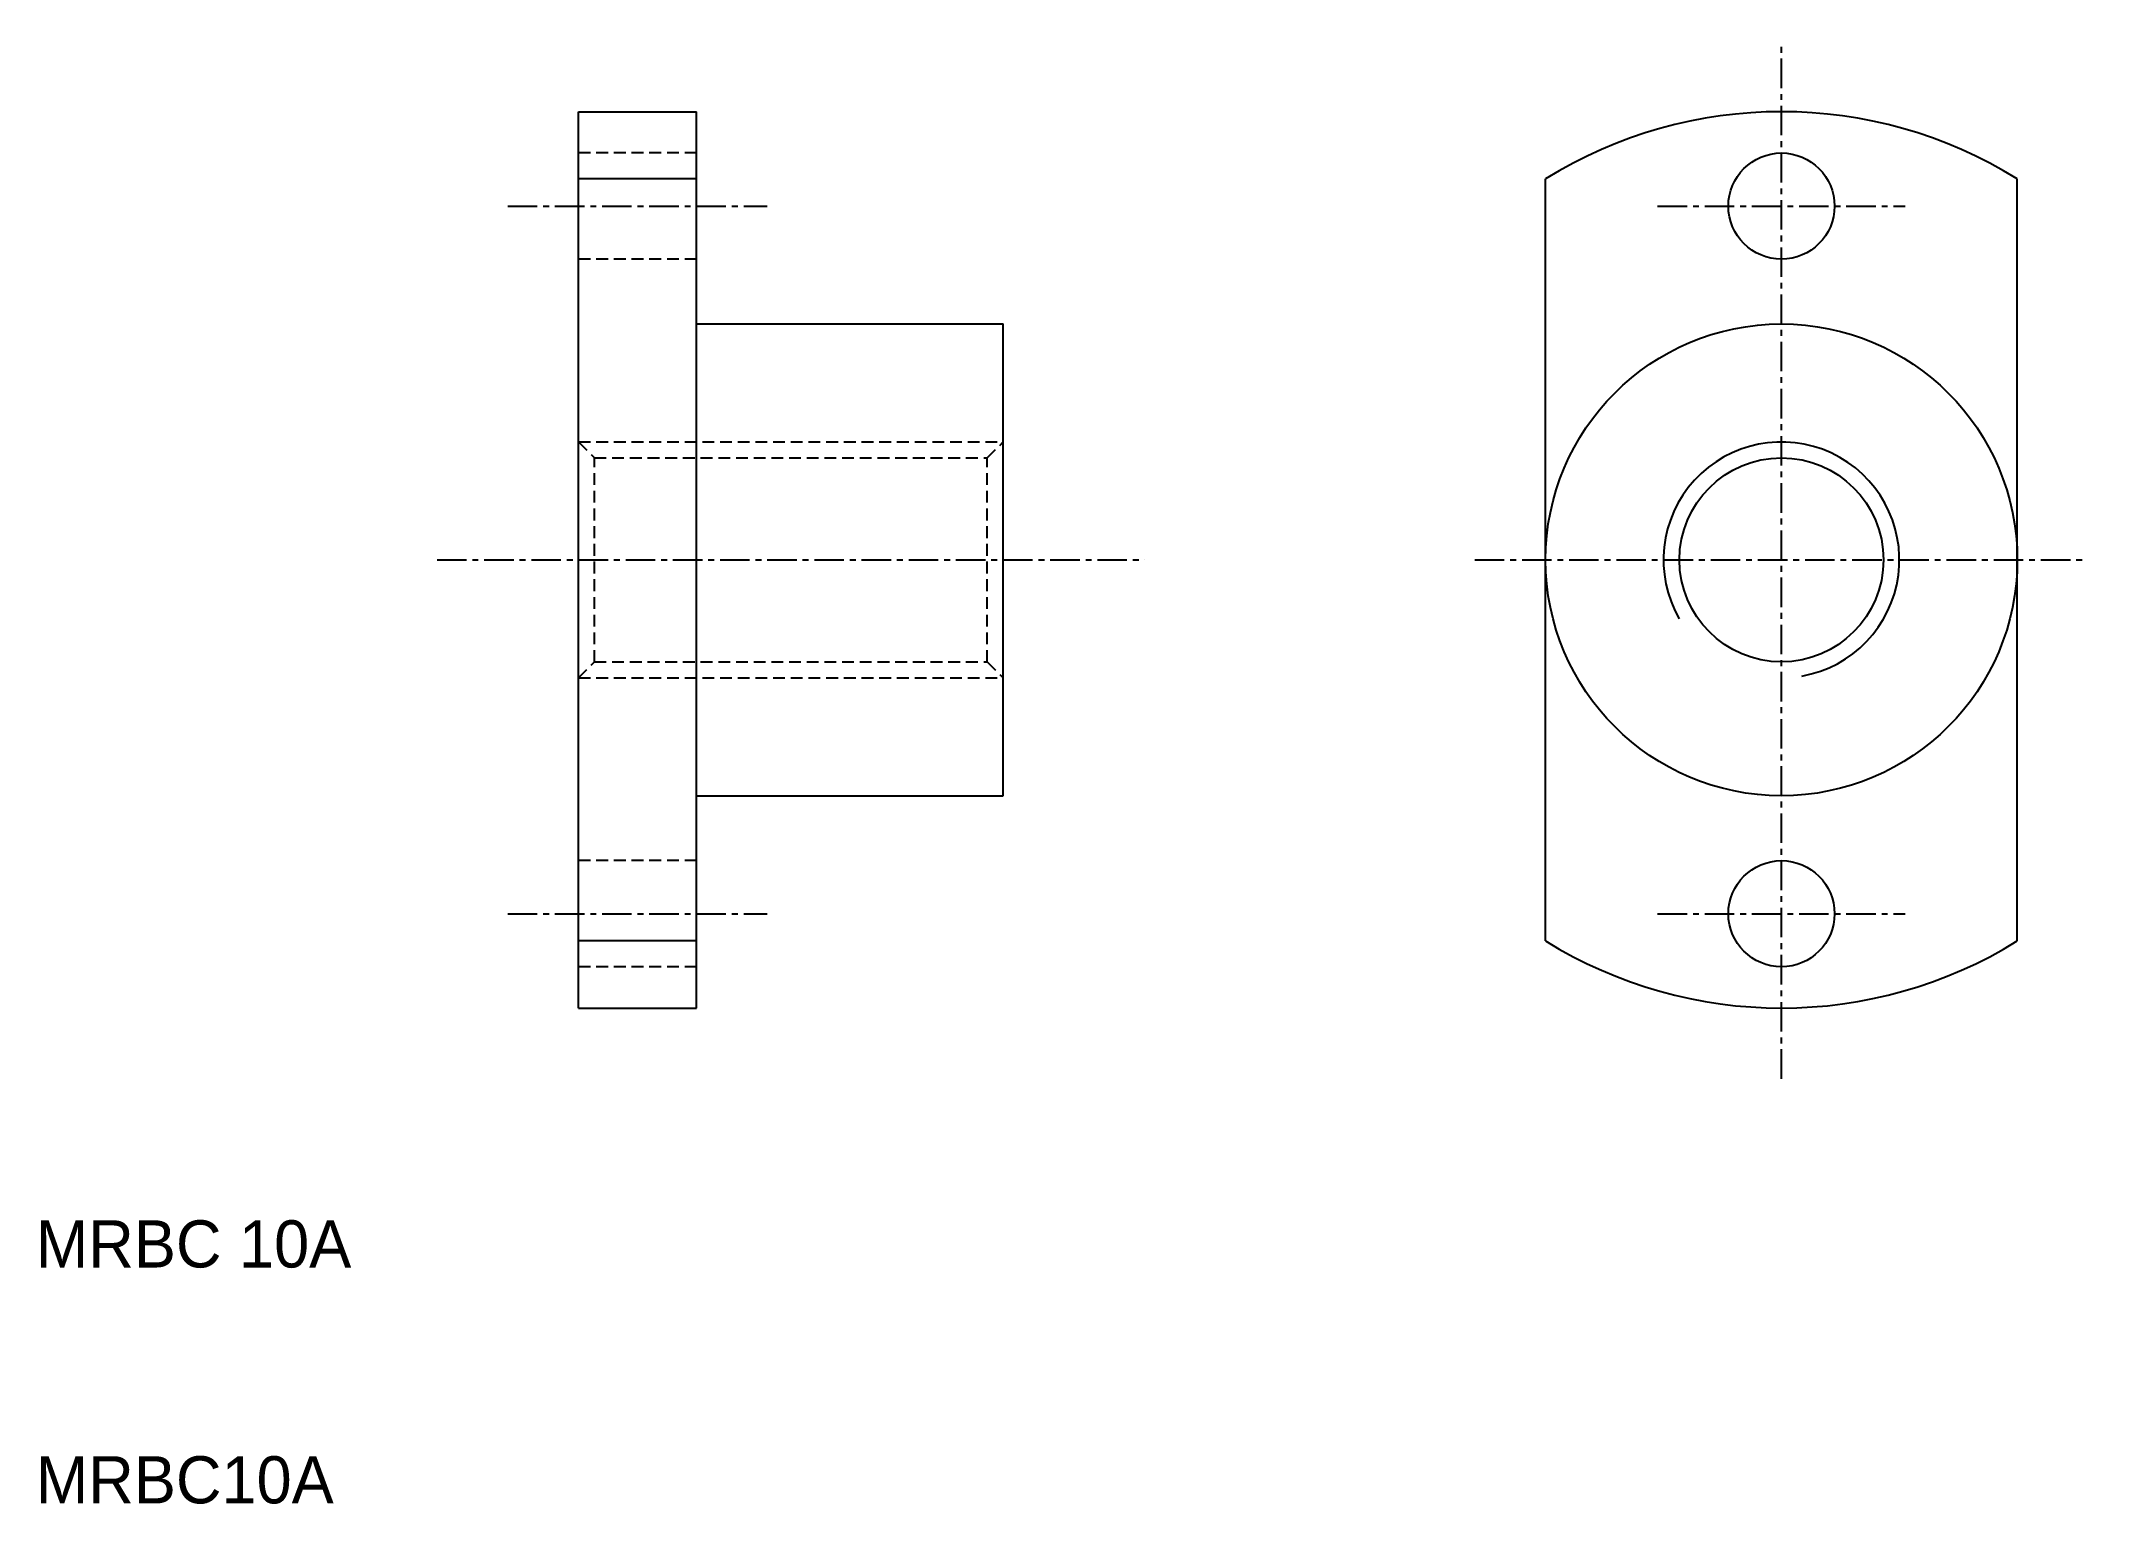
# Model space of a CAD drawing. Extents: x 10.2 to 97, y 10 to 72.
import ezdxf

# ---------------------------------------------------------------- set-up
doc = ezdxf.new("R2010")
doc.units = 0
doc.linetypes.add('CENTER', pattern=[2, 1.25, -0.25, 0.25, -0.25])
doc.linetypes.add('DASHED', pattern=[0.75, 0.5, -0.25])
doc.layers.get('0').update_dxf_attribs({"linetype": 'CONTINUOUS'})
doc.layers.add('CENTER', color=1, linetype='CENTER')

msp = doc.modelspace()

# ---------------------------------------------------------------- linework, layer by layer
at = {"color": 7, "linetype": 'CONTINUOUS'}
for p, q in [((33.014, 31), (33.014, 69)), ((33.014, 69), (38.014, 69)), ((38.014, 31), (38.014, 69)), ((38.014, 66.155), (33.014, 66.155)), ((74.014, 33.845), (74.014, 66.155)), ((94.014, 33.845), (94.014, 66.155)), ((38.014, 60), (51.014, 60)), ((51.014, 40), (51.014, 60)), ((38.014, 40), (51.014, 40)), ((38.014, 33.845), (33.014, 33.845)), ((33.014, 31), (38.014, 31))]:
    msp.add_line(p, q, dxfattribs=at)
at = {"color": 3, "linetype": 'DASHED'}
for p, q in [((38.014, 67.25), (33.014, 67.25)), ((38.014, 62.75), (33.014, 62.75)), ((33.014, 55), (51.014, 55)), ((33.014, 55), (33.69, 54.324)), ((50.337, 54.324), (51.014, 55)), ((33.69, 54.324), (50.337, 54.324)), ((33.69, 45.676), (33.69, 54.324)), ((50.337, 45.676), (50.337, 54.324)), ((33.014, 45), (33.69, 45.676)), ((33.69, 45.676), (50.337, 45.676)), ((50.337, 45.676), (51.014, 45)), ((33.014, 45), (51.014, 45)), ((38.014, 37.25), (33.014, 37.25)), ((38.014, 32.75), (33.014, 32.75))]:
    msp.add_line(p, q, dxfattribs=at)
at = {"color": 7, "linetype": 'CONTINUOUS'}
for centre, radius in [((84.014, 65), 2.25), ((84.014, 65), 2.25), ((84.014, 50), 10), ((84.014, 50), 4.324), ((84.014, 35), 2.25), ((84.014, 35), 2.25)]:
    msp.add_circle(centre, radius, dxfattribs=at)
for start, end in [(58.24314, 121.75686), (238.24314, 301.75686)]:
    msp.add_arc((84.014, 50), 19, start, end, dxfattribs=at)
at = {"color": 3, "linetype": 'CONTINUOUS'}
msp.add_arc((84.014, 50), 5, 280, 210, dxfattribs=at)
at = {"layer": 'CENTER', "color": 1, "linetype": 'CENTER'}
for p, q in [((84.014, 28), (84.014, 72)), ((30.014, 65), (41.014, 65)), ((78.764, 65), (89.264, 65)), ((27.014, 50), (57.014, 50)), ((71.014, 50), (97.014, 50)), ((30.014, 35), (41.014, 35)), ((78.764, 35), (89.264, 35))]:
    msp.add_line(p, q, dxfattribs=at)

# ---------------------------------------------------------------- texts
at = {"color": 7, "linetype": 'CONTINUOUS'}
for s, p in [('MRBC 10A', (10, 20)), ('MRBC10A', (10, 10))]:
    msp.add_text(s, height=2, dxfattribs=at).set_placement(p)

doc.saveas('drawing.dxf')
